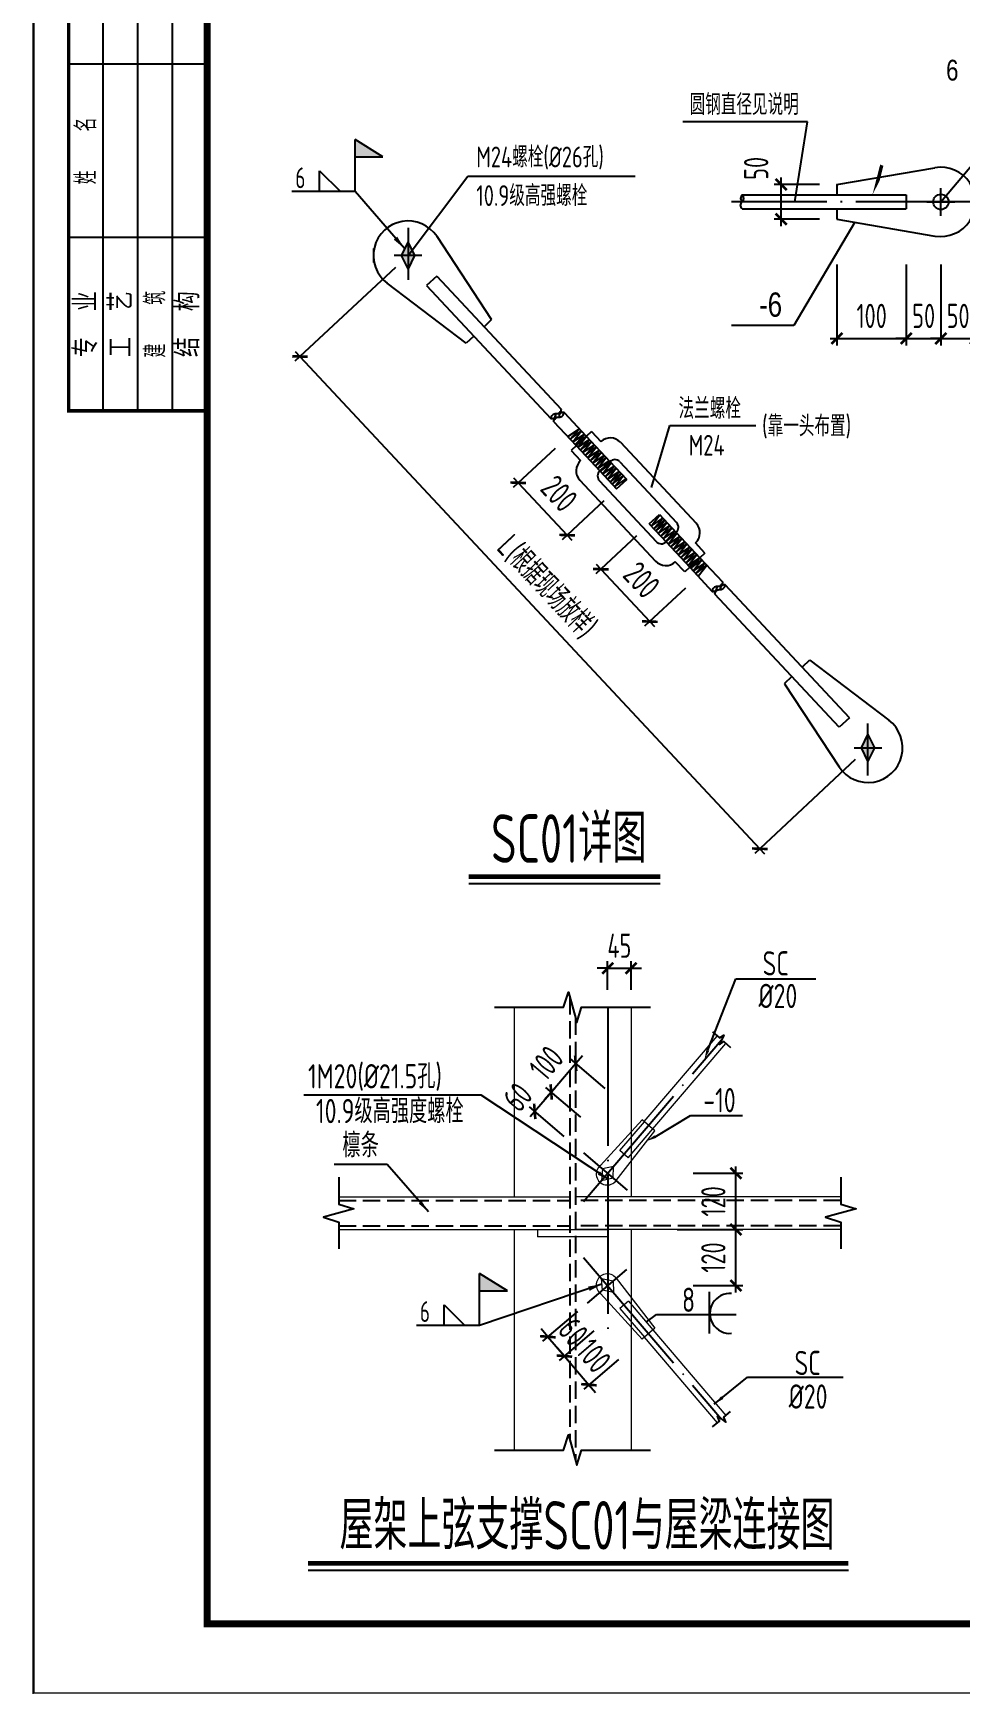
# Model space of a CAD drawing. Extents: x 287065 to 1473467, y 284802 to 344222.
# Drawn here: x 1414047 to 1427409, y 284812 to 308770 of the extents above; entities that cross this region are included whole.
import ezdxf
from ezdxf.enums import TextEntityAlignment as Align

# ---------------------------------------------------------------- set-up
doc = ezdxf.new("R2010")
doc.units = 0
doc.header["$LTSCALE"] = 1000
for name, pattern in [('CENTER2', [1.125, 0.75, -0.125, 0.125, -0.125]), ('CENTERX2', [4, 2.5, -0.5, 0.5, -0.5]), ('DASH', [0.35, 0.25, -0.1]), ('DOTE', [2.42, 2, -0.2, 0.02, -0.2])]:
    doc.linetypes.add(name, pattern=pattern)
doc.layers.get('0').update_dxf_attribs({"linetype": 'CONTINUOUS'})
doc.layers.get('DEFPOINTS').update_dxf_attribs({"linetype": 'CONTINUOUS'})
for name, color, linetype in [('1', 3, 'CONTINUOUS'), ('100', 3, 'CONTINUOUS'), ('CENTRE', 1, 'CENTER2'), ('CONT3', 3, 'CONTINUOUS'), ('DIM', 3, 'CONTINUOUS'), ('DOTE', 8, 'DOTE'), ('FRAME', 3, 'CONTINUOUS'), ('LABEL$', 3, 'CONTINUOUS'), ('NUM', 3, 'CONTINUOUS'), ('STEEL', 7, 'CONTINUOUS'), ('TEXT', 7, 'CONTINUOUS'), ('THIN', 7, 'CONTINUOUS'), ('WELD', 7, 'CONTINUOUS'), ('填充', 8, 'CONTINUOUS')]:
    doc.layers.add(name, color=color, linetype=linetype)
doc.layers.add('2', color=70, linetype='CONTINUOUS', lineweight=15)
doc.styles.add('_HZTXT', font='tq__rshz.shx', dxfattribs={"width": 0.8, "bigfont": 'tq__hzdc.shx'})
doc.styles.add('DXFS', font='txt.shx', dxfattribs={"width": 0.7, "bigfont": 'dxfs.shx'})
doc.styles.get("Standard").update_dxf_attribs({"font": 'tssdeng.shx', "width": 0.7, "bigfont": 'hztxt.shx'})
doc.styles.add('TSSD_Dimension', font='tssdeng.shx', dxfattribs={"width": 0.7, "bigfont": 'hztxt.shx'})
doc.styles.add('TSSD_Label', font='tssdeng.shx', dxfattribs={"width": 0.7, "bigfont": 'aHzTXT.shx'})
doc.styles.add('TSSD_Rein', font='tssdeng.shx', dxfattribs={"width": 0.7, "bigfont": 'hztxt.shx'})
doc.dimstyles.new('TSSD_100_100', dxfattribs={"dimtxt": 350, "dimasz": 150, "dimexe": 100, "dimexo": 250, "dimgap": 150, "dimtad": 1, "dimdec": 0, "dimzin": 0, "dimdsep": 46, "dimtxsty": 'TSSD_Dimension', "dimblk": 'ARCHTICK', "dimcen": 0, "dimdle": 100, "dimclrd": 3, "dimclre": 3, "dimclrt": 7, "dimadec": 0, "dimazin": 0, "dimtfac": 1, "dimtdec": 0, "dimtix": 1, "dimtmove": 2, "dimatfit": 3, "dimfxl": 100, "dimtolj": 1, "dimtzin": 0, "dimarcsym": 0})
doc.dimstyles.new('TSSD_LEADER_STYLE_200.0', dxfattribs={"dimtxt": 0.18, "dimasz": 200, "dimexe": 0.18, "dimexo": 0.0625, "dimgap": 0.09, "dimtad": 0, "dimtih": 1, "dimtoh": 1, "dimdec": 4, "dimzin": 0, "dimdsep": 46, "dimtxsty": 'Standard', "dimcen": 0.09, "dimadec": 0, "dimazin": 0, "dimtfac": 1, "dimtdec": 4, "dimtofl": 0, "dimtmove": 0, "dimatfit": 3, "dimfxl": 1, "dimtolj": 1, "dimtzin": 0, "dimarcsym": 0})

# ---------------------------------------------------------------- blocks, each defined once
blk = doc.blocks.new('A$C2F0C53E4')
at = {"layer": 'FRAME', "lineweight": 18}
blk.add_line((0, 0), (0, 42000), dxfattribs=at)
at = {"layer": 'FRAME'}
for points in [[(10, 42010, 20, 20, 0), (10, 10, 20, 20, 0), (59410, 10, 20, 20, 0), (59410, 42010, 20, 20, 0)], [(2510, 41010, 100, 100, 0), (2510, 1010, 100, 100, 0), (58410, 1010, 100, 100, 0), (58410, 41010, 100, 100, 0)]]:
    blk.add_lwpolyline(points, format="xyseb", close=True, dxfattribs=at)
blk.add_lwpolyline([(2510, 41010, 50, 50, 0), (510, 41010, 50, 50, 0), (510, 18510, 50, 50, 0), (2510, 18510, 50, 50, 0)], format="xyseb", dxfattribs=at)
for points in [[(1010, 18510), (1010, 41010)], [(1510, 18510), (1510, 41010)], [(2010, 18510), (2010, 41010)], [(2510, 23510), (510, 23510)], [(2510, 21010), (510, 21010)]]:
    blk.add_lwpolyline(points, dxfattribs=at)
at = {"layer": 'FRAME', "char_height": 300, "attachment_point": 5, "rotation": 90, "style": 'DXFS'}
for s, insert, width in [('姓   名', (760, 22260), 1185), ('{\\f宋体|b0|i0|c134|p2;专\\Ftxt.shx,dxfs.shx|c134;  \\f宋体|b0|i0|c134|p2;业\\P}', (760, 19760), 1203.38), ('{\\f宋体|b0|i0|c134|p2;工\\Ftxt.shx,dxfs.shx|c134;  \\f宋体|b0|i0|c134|p2;艺\\P}', (1260, 19760), 1177.12), ('建   筑', (1760, 19760), 1206), ('{\\f宋体|b0|i0|c134|p2;结\\Ftxt.shx,dxfs.shx|c134;  \\f宋体|b0|i0|c134|p2;构\\P}', (2230, 19760), 1192.88)]:
    blk.add_mtext(s, dxfattribs=dict(at, insert=insert, width=width))
blk = doc.blocks.new('_ARCHTICK')
at = {"color": 0}
blk.add_lwpolyline([(-0.53, -0.53, 0.25, 0.25, 0), (0.53, 0.53, 0.5, 0.5, 0)], format="xyseb", dxfattribs=at)
blk = doc.blocks.new('*D944')
at = {"layer": 'DEFPOINTS', "color": 0}
for p in [(1422084, 290489), (1422322, 290211), (1421707, 289684)]:
    blk.add_point(p, dxfattribs=at)
at = {"layer": 'DIM', "color": 3, "lineweight": -2}
for p, q in [((1421894, 290327), (1421393, 289897)), ((1421469, 289963), (1421371, 290076)), ((1421469, 289963), (1421707, 289684)), ((1422132, 290048), (1421631, 289619)), ((1421707, 289684), (1421805, 289570))]:
    blk.add_line(p, q, dxfattribs=at)
at = {"layer": 'DIM', "color": 3, "lineweight": -2, "xscale": 150, "yscale": 150, "zscale": 150}
for p, rotation in [((1421469, 289963), 310.5742557329241), ((1421707, 289684), 130.5742557329241)]:
    blk.add_blockref('_ARCHTICK', p, dxfattribs=dict(at, rotation=rotation))
at = {"layer": 'DIM', "color": 7, "insert": (1421835, 290035), "char_height": 350, "attachment_point": 5, "rotation": 310.5743, "style": 'TSSD_Dimension'}
blk.add_mtext('\\A1;60', dxfattribs=at)
blk = doc.blocks.new('*D945')
at = {"layer": 'DEFPOINTS', "color": 0}
for p in [(1422322, 290211), (1422676, 289798), (1422061, 289271)]:
    blk.add_point(p, dxfattribs=at)
at = {"layer": 'DIM', "color": 3, "lineweight": -2}
for p, q in [((1422132, 290048), (1421631, 289619)), ((1421707, 289684), (1421610, 289798)), ((1421707, 289684), (1422061, 289271)), ((1422486, 289635), (1421985, 289206)), ((1422061, 289271), (1422158, 289157))]:
    blk.add_line(p, q, dxfattribs=at)
at = {"layer": 'DIM', "color": 3, "lineweight": -2, "xscale": 150, "yscale": 150, "zscale": 150}
for p, rotation in [((1421707, 289684), 310.5742557329241), ((1422061, 289271), 130.5742557329241)]:
    blk.add_blockref('_ARCHTICK', p, dxfattribs=dict(at, rotation=rotation))
at = {"layer": 'DIM', "color": 7, "insert": (1422131, 289689), "char_height": 350, "attachment_point": 5, "rotation": 310.5743, "style": 'TSSD_Dimension'}
blk.add_mtext('\\A1;100', dxfattribs=at)
blk = doc.blocks.new('*D946')
at = {"layer": 'DEFPOINTS', "color": 0}
for p in [(1423082, 291511), (1424180, 291511), (1423316, 290701)]:
    blk.add_point(p, dxfattribs=at)
at = {"layer": 'DIM', "color": 3, "lineweight": -2}
for p, q in [((1424180, 290601), (1424180, 291611)), ((1423332, 291511), (1424280, 291511)), ((1423566, 290701), (1424280, 290701))]:
    blk.add_line(p, q, dxfattribs=at)
at = {"layer": 'DIM', "color": 3, "lineweight": -2, "xscale": 150, "yscale": 150, "zscale": 150}
for p, rotation in [((1424180, 291511), 90), ((1424180, 290701), 270)]:
    blk.add_blockref('_ARCHTICK', p, dxfattribs=dict(at, rotation=rotation))
at = {"layer": 'DIM', "color": 7, "insert": (1423855, 291106), "char_height": 350, "attachment_point": 5, "rotation": 90, "style": 'TSSD_Dimension'}
blk.add_mtext('\\A1;120', dxfattribs=at)
blk = doc.blocks.new('*D947')
at = {"layer": 'DEFPOINTS', "color": 0}
for p in [(1423316, 292321), (1424180, 292321), (1423082, 291511)]:
    blk.add_point(p, dxfattribs=at)
at = {"layer": 'DIM', "color": 3, "lineweight": -2}
for p, q in [((1423566, 292321), (1424280, 292321)), ((1424180, 291411), (1424180, 292421)), ((1423332, 291511), (1424280, 291511))]:
    blk.add_line(p, q, dxfattribs=at)
at = {"layer": 'DIM', "color": 3, "lineweight": -2, "xscale": 150, "yscale": 150, "zscale": 150}
for p, rotation in [((1424180, 292321), 90), ((1424180, 291511), 270)]:
    blk.add_blockref('_ARCHTICK', p, dxfattribs=dict(at, rotation=rotation))
at = {"layer": 'DIM', "color": 7, "insert": (1423855, 291916), "char_height": 350, "attachment_point": 5, "rotation": 90, "style": 'TSSD_Dimension'}
blk.add_mtext('\\A1;120', dxfattribs=at)
blk = doc.blocks.new('*D791')
at = {"layer": 'DEFPOINTS', "color": 0}
for p in [(1421517, 293494), (1422133, 292969), (1421896, 292690)]:
    blk.add_point(p, dxfattribs=at)
at = {"layer": 'DIM', "color": 3, "lineweight": -2}
for p, q in [((1421215, 293139), (1421582, 293570)), ((1421943, 293131), (1421441, 293559)), ((1421705, 292852), (1421203, 293280))]:
    blk.add_line(p, q, dxfattribs=at)
at = {"layer": 'DIM', "color": 3, "lineweight": -2, "xscale": 150, "yscale": 150, "zscale": 150}
for p, rotation in [((1421517, 293494), 49.56096681594828), ((1421279, 293215), 229.5609668159483)]:
    blk.add_blockref('_ARCHTICK', p, dxfattribs=dict(at, rotation=rotation))
at = {"layer": 'DIM', "color": 7, "insert": (1421032, 293420), "char_height": 350, "attachment_point": 5, "rotation": 49.561, "style": 'TSSD_Dimension'}
blk.add_mtext('\\A1;60', dxfattribs=at)
blk = doc.blocks.new('BLT')
at = {"layer": '2'}
for p, q in [((-2.01, 0), (0, 1.53)), ((0, -1.47), (-2.01, 0)), ((0, 1.53), (1.93, 0)), ((1.93, 0), (0, -1.47))]:
    blk.add_line(p, q, dxfattribs=at)
blk = doc.blocks.new('*D792')
at = {"layer": 'DEFPOINTS', "color": 0}
for p in [(1421870, 293908), (1422486, 293382), (1422133, 292969)]:
    blk.add_point(p, dxfattribs=at)
at = {"layer": 'DIM', "color": 3, "lineweight": -2}
for p, q in [((1422296, 293545), (1421794, 293972)), ((1421870, 293908), (1421967, 294022)), ((1421517, 293494), (1421870, 293908)), ((1421517, 293494), (1421420, 293380)), ((1421943, 293131), (1421441, 293559))]:
    blk.add_line(p, q, dxfattribs=at)
at = {"layer": 'DIM', "color": 3, "lineweight": -2, "xscale": 150, "yscale": 150, "zscale": 150}
for p, rotation in [((1421870, 293908), 229.5609668159483), ((1421517, 293494), 49.56096681594824)]:
    blk.add_blockref('_ARCHTICK', p, dxfattribs=dict(at, rotation=rotation))
at = {"layer": 'DIM', "color": 7, "insert": (1421446, 293912), "char_height": 350, "attachment_point": 5, "rotation": 49.561, "style": 'TSSD_Dimension'}
blk.add_mtext('\\A1;100', dxfattribs=at)
blk = doc.blocks.new('*D793')
at = {"layer": 'DEFPOINTS', "color": 0}
for p in [(1422669, 295280), (1422331, 294716), (1422669, 294716)]:
    blk.add_point(p, dxfattribs=at)
at = {"layer": 'DIM', "color": 3, "lineweight": -2}
for p, q in [((1422331, 295280), (1422181, 295280)), ((1422331, 294966), (1422331, 295380)), ((1422331, 295280), (1422669, 295280)), ((1422669, 294966), (1422669, 295380)), ((1422669, 295280), (1422819, 295280))]:
    blk.add_line(p, q, dxfattribs=at)
at = {"layer": 'DIM', "color": 3, "lineweight": -2, "xscale": 150, "yscale": 150, "zscale": 150}
blk.add_blockref('_ARCHTICK', (1422331, 295280), dxfattribs=at)
at = {"layer": 'DIM', "color": 3, "lineweight": -2, "xscale": 150, "yscale": 150, "zscale": 150, "rotation": 180}
blk.add_blockref('_ARCHTICK', (1422669, 295280), dxfattribs=at)
at = {"layer": 'DIM', "color": 7, "insert": (1422500, 295605), "char_height": 350, "attachment_point": 5, "style": 'TSSD_Dimension'}
blk.add_mtext('\\A1;45', dxfattribs=at)
blk = doc.blocks.new('*D794')
at = {"layer": 'DEFPOINTS', "color": 0}
for p in [(1419453, 305562), (1426085, 298459), (1424526, 297004)]:
    blk.add_point(p, dxfattribs=at)
at = {"layer": 'DIM', "color": 3, "lineweight": -2}
for p, q in [((1419270, 305391), (1417821, 304038)), ((1417825, 304179), (1424595, 296930)), ((1425902, 298289), (1424453, 296935))]:
    blk.add_line(p, q, dxfattribs=at)
at = {"layer": 'DIM', "color": 3, "lineweight": -2, "xscale": 150, "yscale": 150, "zscale": 150}
for p, rotation in [((1417894, 304106), 133.0417359312604), ((1424526, 297004), 313.0417359312605)]:
    blk.add_blockref('_ARCHTICK', p, dxfattribs=dict(at, rotation=rotation))
at = {"layer": 'DIM', "color": 7, "insert": (1421448, 300776), "char_height": 350, "attachment_point": 5, "rotation": 313.0417, "style": 'TSSD_Dimension'}
blk.add_mtext('\\A1;L(根据现场放样)', dxfattribs=at)
blk = doc.blocks.new('*D795')
at = {"layer": 'DEFPOINTS', "color": 0}
for p in [(1422931, 301690), (1423637, 300934), (1422938, 300281)]:
    blk.add_point(p, dxfattribs=at)
at = {"layer": 'DIM', "color": 3, "lineweight": -2}
for p, q in [((1422749, 301519), (1422159, 300968)), ((1422164, 301110), (1423006, 300208)), ((1423454, 300764), (1422864, 300213))]:
    blk.add_line(p, q, dxfattribs=at)
at = {"layer": 'DIM', "color": 3, "lineweight": -2, "xscale": 150, "yscale": 150, "zscale": 150}
for p, rotation in [((1422232, 301037), 133.0417359312567), ((1422938, 300281), 313.0417359312567)]:
    blk.add_blockref('_ARCHTICK', p, dxfattribs=dict(at, rotation=rotation))
at = {"layer": 'DIM', "color": 7, "insert": (1422822, 300881), "char_height": 350, "attachment_point": 5, "rotation": 313.0417, "style": 'TSSD_Dimension'}
blk.add_mtext('\\A1;200', dxfattribs=at)
blk = doc.blocks.new('*D796')
at = {"layer": 'DEFPOINTS', "color": 0}
for p in [(1421754, 302950), (1422460, 302195), (1421747, 301529)]:
    blk.add_point(p, dxfattribs=at)
at = {"layer": 'DIM', "color": 3, "lineweight": -2}
for p, q in [((1421572, 302779), (1420968, 302216)), ((1420973, 302357), (1421815, 301456)), ((1422277, 302024), (1421674, 301460))]:
    blk.add_line(p, q, dxfattribs=at)
at = {"layer": 'DIM', "color": 3, "lineweight": -2, "xscale": 150, "yscale": 150, "zscale": 150}
for p, rotation in [((1421041, 302284), 133.0417359312522), ((1421747, 301529), 313.0417359312522)]:
    blk.add_blockref('_ARCHTICK', p, dxfattribs=dict(at, rotation=rotation))
at = {"layer": 'DIM', "color": 7, "insert": (1421632, 302128), "char_height": 350, "attachment_point": 5, "rotation": 313.0417, "style": 'TSSD_Dimension'}
blk.add_mtext('\\A1;200', dxfattribs=at)
blk = doc.blocks.new('*D798')
at = {"layer": 'DEFPOINTS', "color": 0}
for p in [(1424832, 306586), (1425638, 306586), (1425638, 306086)]:
    blk.add_point(p, dxfattribs=at)
at = {"layer": 'DIM', "color": 3, "lineweight": -2}
for p, q in [((1424832, 305986), (1424832, 306686)), ((1425388, 306586), (1424732, 306586)), ((1425388, 306086), (1424732, 306086))]:
    blk.add_line(p, q, dxfattribs=at)
at = {"layer": 'DIM', "color": 3, "lineweight": -2, "xscale": 150, "yscale": 150, "zscale": 150}
for p, rotation in [((1424832, 306586), 90), ((1424832, 306086), 270)]:
    blk.add_blockref('_ARCHTICK', p, dxfattribs=dict(at, rotation=rotation))
at = {"layer": 'DIM', "color": 7, "insert": (1424473, 306820), "char_height": 350, "attachment_point": 5, "rotation": 90, "style": 'TSSD_Dimension'}
blk.add_mtext('\\A1;50', dxfattribs=at)
blk = doc.blocks.new('*D799')
at = {"layer": 'DEFPOINTS', "color": 0}
for p in [(1425638, 305685), (1426638, 305685), (1426638, 304366)]:
    blk.add_point(p, dxfattribs=at)
at = {"layer": 'DIM', "color": 3, "lineweight": -2}
for p, q in [((1425638, 305435), (1425638, 304266)), ((1426638, 305435), (1426638, 304266)), ((1425538, 304366), (1426738, 304366))]:
    blk.add_line(p, q, dxfattribs=at)
at = {"layer": 'DIM', "color": 3, "lineweight": -2, "xscale": 150, "yscale": 150, "zscale": 150, "rotation": 180}
blk.add_blockref('_ARCHTICK', (1425638, 304366), dxfattribs=at)
at = {"layer": 'DIM', "color": 3, "lineweight": -2, "xscale": 150, "yscale": 150, "zscale": 150}
blk.add_blockref('_ARCHTICK', (1426638, 304366), dxfattribs=at)
at = {"layer": 'DIM', "color": 7, "insert": (1426138, 304691), "char_height": 350, "attachment_point": 5, "style": 'TSSD_Dimension'}
blk.add_mtext('\\A1;100', dxfattribs=at)
blk = doc.blocks.new('*D800')
at = {"layer": 'DEFPOINTS', "color": 0}
for p in [(1427135, 305685), (1427635, 305685), (1427635, 304366)]:
    blk.add_point(p, dxfattribs=at)
at = {"layer": 'DIM', "color": 3, "lineweight": -2}
for p, q in [((1427135, 305435), (1427135, 304266)), ((1427635, 305435), (1427635, 304266)), ((1427135, 304366), (1426985, 304366)), ((1427135, 304366), (1427635, 304366)), ((1427635, 304366), (1427785, 304366))]:
    blk.add_line(p, q, dxfattribs=at)
at = {"layer": 'DIM', "color": 3, "lineweight": -2, "xscale": 150, "yscale": 150, "zscale": 150}
blk.add_blockref('_ARCHTICK', (1427135, 304366), dxfattribs=at)
at = {"layer": 'DIM', "color": 3, "lineweight": -2, "xscale": 150, "yscale": 150, "zscale": 150, "rotation": 180}
blk.add_blockref('_ARCHTICK', (1427635, 304366), dxfattribs=at)
at = {"layer": 'DIM', "color": 7, "insert": (1427385, 304691), "char_height": 350, "attachment_point": 5, "style": 'TSSD_Dimension'}
blk.add_mtext('\\A1;50', dxfattribs=at)
blk = doc.blocks.new('_WELD001')
at = {"linetype": 'ByBlock'}
h = blk.add_hatch(color=0, dxfattribs=at)
h.paths.add_polyline_path([(0.8, 1), (0, 1.5), (0, 1)])
edge = h.paths.add_edge_path()
edge.add_line((0, 0), (0, 1.5))
at = {"color": 0, "linetype": 'ByBlock'}
for p, q in [((0, 0), (0, 1.5)), ((0.8, 1), (0, 1.5)), ((0, 1), (0.8, 1))]:
    blk.add_line(p, q, dxfattribs=at)
blk = doc.blocks.new('_WELD004')
at = {"color": 0, "linetype": 'ByBlock'}
for p, q in [((0, 1), (1, 0)), ((0, 0), (0, 1))]:
    blk.add_line(p, q, dxfattribs=at)
blk = doc.blocks.new('*D856')
at = {"layer": 'DEFPOINTS', "color": 0}
for p in [(1426638, 305685), (1427138, 305685), (1427138, 304366)]:
    blk.add_point(p, dxfattribs=at)
at = {"layer": 'DIM', "color": 3, "lineweight": -2}
for p, q in [((1426638, 305435), (1426638, 304266)), ((1427138, 305435), (1427138, 304266)), ((1426638, 304366), (1426488, 304366)), ((1426638, 304366), (1427138, 304366)), ((1427138, 304366), (1427288, 304366))]:
    blk.add_line(p, q, dxfattribs=at)
at = {"layer": 'DIM', "color": 3, "lineweight": -2, "xscale": 150, "yscale": 150, "zscale": 150}
blk.add_blockref('_ARCHTICK', (1426638, 304366), dxfattribs=at)
at = {"layer": 'DIM', "color": 3, "lineweight": -2, "xscale": 150, "yscale": 150, "zscale": 150, "rotation": 180}
blk.add_blockref('_ARCHTICK', (1427138, 304366), dxfattribs=at)
at = {"layer": 'DIM', "color": 7, "insert": (1426888, 304691), "char_height": 350, "attachment_point": 5, "style": 'TSSD_Dimension'}
blk.add_mtext('\\A1;50', dxfattribs=at)

msp = doc.modelspace()

# ---------------------------------------------------------------- hatches: boundary and pattern name
at = {"layer": 'STEEL'}
for points in [[(1419452.541, 305761.519), (1419352.541, 305561.519), (1419452.541, 305361.519), (1419552.541, 305561.519)], [(1426085.154, 298659.292), (1425985.154, 298459.292), (1426085.154, 298259.292), (1426185.154, 298459.292)]]:
    msp.add_hatch(color=256, dxfattribs=at).paths.add_polyline_path(points)

# ---------------------------------------------------------------- linework, layer by layer
at = {"layer": '1'}
for p, q in [((1425637.597, 306586.443), (1427050.692, 306829.223)), ((1424271.284, 306436.443), (1426637.597, 306436.443)), ((1425637.597, 306586.443), (1425637.597, 306436.443)), ((1426637.597, 306436.443), (1426637.597, 306236.443)), ((1424271.284, 306236.443), (1426637.597, 306236.443)), ((1425637.597, 306236.443), (1425637.597, 306086.443)), ((1425637.597, 306086.443), (1427050.692, 305843.663)), ((1420657.521, 304637.505), (1419870.478, 305835.98)), ((1418954.782, 305661.519), (1418954.782, 305461.519)), ((1419866.892, 305264.344), (1419720.721, 305127.837)), ((1419866.892, 305264.344), (1421659.04, 303345.305)), ((1420292.093, 304296.239), (1419150.174, 305163.305)), ((1419720.721, 305127.837), (1421512.868, 303208.799)), ((1420657.521, 304637.505), (1420547.893, 304535.125)), ((1420401.721, 304398.619), (1420292.093, 304296.239)), ((1421555.244, 303163.423), (1421876.724, 302819.18)), ((1421701.415, 303299.929), (1422022.896, 302955.686)), ((1421754.487, 302950.073), (1421922.987, 303064.261)), ((1421789.406, 302910.718), (1421951.908, 303033.292)), ((1421789.599, 302910.512), (1421922.987, 303064.261)), ((1422095.981, 303023.939), (1421803.639, 302750.927)), ((1421826.477, 302872.986), (1421951.908, 303033.292)), ((1421826.477, 302872.986), (1421994.976, 302987.174)), ((1421861.396, 302833.631), (1422023.898, 302956.205)), ((1421861.589, 302833.425), (1421994.976, 302987.174)), ((1421898.467, 302795.899), (1422023.898, 302956.205)), ((1421898.467, 302795.899), (1422066.966, 302910.087)), ((1421933.386, 302756.544), (1422095.888, 302879.118)), ((1421933.579, 302756.338), (1422066.966, 302910.087)), ((1421970.456, 302718.812), (1422095.888, 302879.118)), ((1421970.456, 302718.812), (1422138.956, 302833)), ((1422005.569, 302679.251), (1422138.956, 302833)), ((1422022.896, 302955.686), (1422364.161, 302590.258)), ((1422095.981, 303023.939), (1422232.488, 302877.768)), ((1422515.165, 302868.103), (1423607.215, 301698.732)), ((1421803.639, 302750.927), (1421940.145, 302604.756)), ((1421876.724, 302819.18), (1422217.99, 302453.752)), ((1422005.376, 302679.457), (1422167.877, 302802.031)), ((1422042.446, 302641.725), (1422167.877, 302802.031)), ((1422042.446, 302641.725), (1422210.946, 302755.913)), ((1422077.366, 302602.37), (1422239.867, 302724.944)), ((1422077.558, 302602.164), (1422210.946, 302755.913)), ((1422114.436, 302564.638), (1422239.867, 302724.944)), ((1422114.436, 302564.638), (1422282.936, 302678.826)), ((1422149.356, 302525.283), (1422311.857, 302647.857)), ((1422149.548, 302525.077), (1422282.936, 302678.826)), ((1422186.426, 302487.551), (1422311.857, 302647.857)), ((1422186.426, 302487.551), (1422354.926, 302601.739)), ((1422221.538, 302447.99), (1422354.926, 302601.739)), ((1422364.161, 302590.258), (1422217.99, 302453.752)), ((1422217.99, 302453.752), (1422460.095, 302194.504)), ((1422221.346, 302448.196), (1422383.847, 302570.77)), ((1422258.416, 302410.464), (1422383.847, 302570.77)), ((1422258.416, 302410.464), (1422426.915, 302524.652)), ((1422293.335, 302371.109), (1422455.837, 302493.683)), ((1422293.528, 302370.903), (1422426.915, 302524.652)), ((1422330.406, 302333.377), (1422455.837, 302493.683)), ((1422330.406, 302333.377), (1422498.905, 302447.565)), ((1422364.161, 302590.258), (1422606.267, 302331.011)), ((1422365.325, 302294.022), (1422527.827, 302416.596)), ((1422365.518, 302293.816), (1422498.905, 302447.565)), ((1422394.09, 302263.22), (1422556.592, 302385.794)), ((1422394.283, 302263.014), (1422527.67, 302416.764)), ((1422431.161, 302225.488), (1422556.592, 302385.794)), ((1422505.5, 302585.425), (1423324.537, 301708.397)), ((1421930.48, 302322.078), (1423022.529, 301152.707)), ((1422213.157, 302312.413), (1423032.194, 301435.385)), ((1422431.161, 302225.488), (1422599.66, 302339.677)), ((1422460.095, 302194.504), (1422606.267, 302331.011)), ((1422931.428, 301689.8), (1423077.599, 301826.306)), ((1422931.428, 301689.8), (1423173.533, 301430.552)), ((1422960.362, 301658.817), (1423085.794, 301819.123)), ((1422960.362, 301658.817), (1423128.862, 301773.005)), ((1422995.282, 301619.462), (1423157.783, 301742.036)), ((1422995.475, 301619.256), (1423128.862, 301773.005)), ((1423024.047, 301588.66), (1423186.549, 301711.234)), ((1423024.24, 301588.454), (1423157.627, 301742.203)), ((1423061.117, 301550.928), (1423186.549, 301711.234)), ((1423061.117, 301550.928), (1423229.617, 301665.116)), ((1423077.599, 301826.306), (1423319.705, 301567.059)), ((1423096.037, 301511.573), (1423258.538, 301634.147)), ((1423096.23, 301511.367), (1423229.617, 301665.116)), ((1423133.107, 301473.841), (1423258.538, 301634.147)), ((1423133.107, 301473.841), (1423301.607, 301588.029)), ((1423168.027, 301434.486), (1423330.528, 301557.06)), ((1423168.219, 301434.28), (1423301.607, 301588.029)), ((1423319.705, 301567.059), (1423173.533, 301430.552)), ((1423173.533, 301430.552), (1423514.799, 301065.124)), ((1423205.097, 301396.754), (1423330.528, 301557.06)), ((1423205.097, 301396.754), (1423373.597, 301510.942)), ((1423240.017, 301357.399), (1423402.518, 301479.973)), ((1423240.209, 301357.193), (1423373.597, 301510.942)), ((1423277.087, 301319.667), (1423402.518, 301479.973)), ((1423277.087, 301319.667), (1423445.587, 301433.855)), ((1423312.006, 301280.312), (1423474.508, 301402.886)), ((1423312.199, 301280.106), (1423445.587, 301433.855)), ((1423319.705, 301567.059), (1423660.97, 301201.63)), ((1423349.077, 301242.58), (1423474.508, 301402.886)), ((1423734.056, 301269.883), (1423597.549, 301416.055)), ((1423349.077, 301242.58), (1423517.576, 301356.768)), ((1423383.996, 301203.225), (1423546.498, 301325.799)), ((1423384.189, 301203.019), (1423517.576, 301356.768)), ((1423421.067, 301165.493), (1423546.498, 301325.799)), ((1423421.067, 301165.493), (1423589.566, 301279.681)), ((1423734.056, 301269.883), (1423441.713, 300996.871)), ((1423455.986, 301126.138), (1423618.488, 301248.712)), ((1423456.179, 301125.932), (1423589.566, 301279.681)), ((1423493.056, 301088.406), (1423618.488, 301248.712)), ((1423493.056, 301088.406), (1423661.556, 301202.594)), ((1423527.976, 301049.051), (1423690.477, 301171.625)), ((1423528.169, 301048.845), (1423661.556, 301202.594)), ((1423565.046, 301011.319), (1423690.477, 301171.625)), ((1423660.97, 301201.63), (1423985.922, 300853.671)), ((1423441.713, 300996.871), (1423305.207, 301143.042)), ((1423514.799, 301065.124), (1423839.75, 300717.164)), ((1423565.046, 301011.319), (1423733.546, 301125.507)), ((1423599.966, 300971.964), (1423762.467, 301094.538)), ((1423600.158, 300971.758), (1423733.546, 301125.507)), ((1423637.036, 300934.232), (1423762.467, 301094.538)), ((1425670.803, 298756.467), (1423878.655, 300675.506)), ((1425670.803, 298756.467), (1423878.655, 300675.506)), ((1425816.974, 298892.973), (1424024.826, 300812.012)), ((1425816.974, 298892.973), (1424024.826, 300812.012)), ((1425244.071, 299726.209), (1425134.443, 299623.83)), ((1425245.601, 299724.571), (1426387.52, 298857.506)), ((1424988.272, 299487.324), (1424878.643, 299384.944)), ((1424880.173, 299383.306), (1425667.217, 298184.831)), ((1425816.974, 298892.973), (1425670.803, 298756.467)), ((1425816.974, 298892.973), (1425670.803, 298756.467))]:
    msp.add_line(p, q, dxfattribs=at)
at = {"layer": '1', "linetype": 'DASH'}
for p, q in [((1421784.352, 294864.175), (1421784.352, 288476.744)), ((1421865.352, 294567.175), (1421865.352, 288179.744)), ((1418452.592, 291929.402), (1421784.352, 291929.402)), ((1425693.498, 291929.402), (1421865.352, 291929.402)), ((1418452.592, 291564.902), (1421784.352, 291564.902)), ((1425693.498, 291564.902), (1421865.352, 291564.902))]:
    msp.add_line(p, q, dxfattribs=at)
at = {"layer": '1'}
for points in [[(1424271.284, 306236.443, -0.45), (1424271.284, 306336.443, 0.45), (1424271.284, 306436.443, 0.45), (1424271.284, 306336.443)], [(1421659.04, 303345.305, -0.45), (1421585.954, 303277.052, 0.45), (1421512.868, 303208.799, 0.45), (1421585.954, 303277.052)], [(1421555.244, 303163.423, -0.45), (1421628.329, 303231.676, 0.45), (1421701.415, 303299.929, 0.45), (1421628.329, 303231.676)], [(1423985.922, 300853.671, -0.45), (1423912.836, 300785.417, 0.45), (1423839.75, 300717.164, 0.45), (1423912.836, 300785.417)], [(1423878.655, 300675.506, -0.45), (1423951.74, 300743.759, 0.45), (1424024.826, 300812.012, 0.45), (1423951.74, 300743.759)]]:
    msp.add_lwpolyline(points, format="xyb", dxfattribs=at)
for centre, radius, start, end in [((1427135.355, 306336.443), 500, 260.2513443, 99.7486557), ((1419452.541, 305561.519), 500, 33.2930803, 232.7903916), ((1422368.994, 302731.597), 200, 43.0417359, 133.0417359), ((1422076.651, 302458.584), 200, 133.0417359, 223.0417359), ((1422432.414, 302517.172), 100, 43.0417359, 133.0417359), ((1422286.243, 302380.666), 100, 133.0417359, 223.0417359), ((1423251.451, 301640.144), 100, 313.0417359, 43.0417359), ((1423461.043, 301562.226), 200, 313.0417359, 43.0417359), ((1423105.28, 301503.638), 100, 223.0417359, 313.0417359), ((1423168.701, 301289.214), 200, 223.0417359, 313.0417359), ((1426085.154, 298459.292), 500, 213.2930803, 52.7903916)]:
    msp.add_arc(centre, radius, start, end, dxfattribs=at)
at = {"layer": '100'}
for p, q in [((1425028.204, 306339.367), (1425210.58, 307489.04)), ((1425210.58, 307489.04), (1425210.58, 307489.04)), ((1425894.412, 306042.32), (1425015.919, 304554.386)), ((1425015.919, 304554.386), (1424115.862, 304554.386))]:
    msp.add_line(p, q, dxfattribs=at)
at = {"layer": '100', "linetype": 'Continuous'}
for p, q in [((1427135.355, 306336.443), (1428098.629, 307481.034)), ((1419452.541, 305561.519), (1420315.815, 306706.11)), ((1420315.815, 306706.11), (1420315.815, 306706.11)), ((1420315.815, 306706.11), (1422727.034, 306706.11)), ((1422964.805, 302215.271), (1423229.606, 303108.975)), ((1423229.606, 303108.975), (1424468.765, 303108.975))]:
    msp.add_line(p, q, dxfattribs=at)
at = {"layer": '100'}
msp.add_lwpolyline([(1426148.455, 306436.443, 0, 100, 0), (1426307.642, 306857.346, 0, 0, 0), (1426591.668, 307986.653, 0, 0, 0), (1426591.668, 307986.653, 0, 0, 0), (1428140.239, 307986.653, 0, 0, 0)], format="xyseb", dxfattribs=at)
at = {"layer": '2'}
for p, q in [((1420981.102, 294715.675), (1420981.102, 291983.402)), ((1422668.602, 294715.675), (1422668.602, 291983.402)), ((1422859.818, 293066.162), (1423912.257, 294301.067)), ((1422982.868, 292960.791), (1424035.554, 294195.988)), ((1422225.646, 292435.604), (1422829.056, 293092.505)), ((1423013.63, 292934.449), (1422829.056, 293092.505)), ((1422454.317, 292215.893), (1423013.63, 292934.449)), ((1422628.026, 292545.059), (1422504.976, 292650.429)), ((1418452.592, 291983.402), (1421784.352, 291983.402)), ((1425693.498, 291983.402), (1421865.352, 291983.402)), ((1418452.592, 291510.902), (1422331.102, 291510.902)), ((1420981.102, 291509.93), (1420981.102, 290396.794)), ((1420981.102, 291509.93), (1420981.102, 290396.794)), ((1420981.102, 291509.93), (1420981.102, 288328.244)), ((1421318.602, 291510.902), (1421318.602, 291409.652)), ((1421318.602, 291409.652), (1422331.102, 291409.652)), ((1425693.498, 291510.902), (1421865.352, 291510.902)), ((1422331.102, 291510.902), (1422331.102, 291409.652)), ((1422668.602, 291510.902), (1422668.602, 288328.244)), ((1422454.317, 290805.911), (1423013.63, 290087.355)), ((1422225.646, 290586.2), (1422829.056, 289929.299)), ((1422629.977, 290474.467), (1422506.927, 290369.096)), ((1423013.63, 290087.355), (1422829.056, 289929.299)), ((1422859.818, 289955.642), (1423912.257, 288720.736)), ((1422982.868, 290061.012), (1424035.554, 288825.816))]:
    msp.add_line(p, q, dxfattribs=at)
at = {"layer": '2', "linetype": 'DASH', "ltscale": 50}
for p, q in [((1422504.976, 292650.429), (1422860.182, 293065.85)), ((1422628.026, 292545.059), (1422982.557, 292961.057)), ((1422629.977, 290474.467), (1422982.563, 290060.751)), ((1422506.927, 290369.096), (1422860.18, 289955.952))]:
    msp.add_line(p, q, dxfattribs=at)
at = {"layer": '2', "const_width": 13.5}
msp.add_lwpolyline([(1421318.602, 291510.902), (1422331.102, 291510.902), (1422331.102, 291409.652), (1421318.602, 291409.652), (1421318.602, 291510.902)], dxfattribs=at)
at = {"layer": '2'}
for centre, start, end in [((1422326.615, 292311.837), 129.2076634, 323.0818995), ((1422326.615, 290709.967), 36.9181005, 230.7923366)]:
    msp.add_arc(centre, 159.728, start, end, dxfattribs=at)
for points in [[(1423796.481, 294087.837), (1423754.23, 294103.324), (1423728.894, 293968.827)], [(1423029.114, 292832.085), (1423008.412, 292870.458), (1422888.039, 292784.281)], [(1422219.935, 292347.901), (1422189.867, 292299.693), (1422331.102, 292236.906)], [(1423998.764, 289066.103), (1423968.326, 289104.059), (1423868.669, 288990.298)]]:
    msp.add_solid(points, dxfattribs=at)
at = {"layer": 'CENTRE'}
for p, q in [((1419452.541, 305961.519), (1419452.541, 305161.519)), ((1426085.154, 298059.292), (1426085.154, 298859.292)), ((1425885.154, 298459.292), (1426285.154, 298459.292))]:
    msp.add_line(p, q, dxfattribs=at)
for points in [[(1419552.541, 305561.519), (1419452.541, 305761.519), (1419352.541, 305561.519), (1419452.541, 305361.519)], [(1425985.154, 298459.292), (1426085.154, 298259.292), (1426185.154, 298459.292), (1426085.154, 298659.292)]]:
    msp.add_lwpolyline(points, close=True, dxfattribs=at)
at = {"layer": 'CONT3', "color": 7}
for p, q in [((1422331.102, 292242.405), (1420505.796, 293446.121)), ((1419151.565, 292449.448), (1419016.565, 292449.448)), ((1419746.242, 291766.323), (1419151.565, 292449.448)), ((1424345.876, 289381.053), (1424480.876, 289381.053))]:
    msp.add_line(p, q, dxfattribs=at)
msp.add_solid([(1419648.076, 291922.175), (1419606.3, 291883.288), (1419746.242, 291766.323)], dxfattribs=at)
at = {"layer": 'DEFPOINTS', "color": 0, "linetype": 'ByBlock'}
msp.add_point((1427135.355, 305836.443), dxfattribs=at)
at = {"layer": 'DIM'}
msp.add_line((1425015.919, 304554.386), (1425015.919, 304554.386), dxfattribs=at)
at = {"layer": 'DOTE'}
for p, q in [((1427910.977, 306336.443), (1424114.874, 306336.443)), ((1422331.102, 294715.675), (1422331.102, 289948.751)), ((1421984.082, 291913.717), (1423973.905, 294248.528)), ((1421984.082, 291108.086), (1423973.905, 288773.276))]:
    msp.add_line(p, q, dxfattribs=at)
at = {"layer": 'DOTE', "ltscale": 50}
for p, q in [((1422615.648, 292078.4), (1421986.816, 292614.317)), ((1422602.774, 290932.432), (1422033.604, 290447.362))]:
    msp.add_line(p, q, dxfattribs=at)
at = {"layer": 'NUM'}
for p, q in [((1420327.417, 296500.803), (1423088.659, 296500.803)), ((1418011.223, 286592.967), (1425803.126, 286592.967))]:
    msp.add_line(p, q, dxfattribs=at)
at = {"layer": 'NUM', "const_width": 70}
for points in [[(1423088.659, 296600.803), (1420327.417, 296600.803)], [(1425803.126, 286692.967), (1418011.223, 286692.967)]]:
    msp.add_lwpolyline(points, dxfattribs=at)
at = {"layer": 'STEEL'}
msp.add_line((1419652.541, 305561.519), (1419252.541, 305561.519), dxfattribs=at)
at = {"layer": 'TEXT'}
for p, q in [((1425210.58, 307489.04), (1423413.43, 307489.04)), ((1423775.355, 294095.58), (1424177.81, 295125.669)), ((1424177.81, 295125.669), (1425331.619, 295125.669)), ((1420505.796, 293446.121), (1417948.458, 293446.121)), ((1423015.72, 292849.178), (1423527.34, 293155.898)), ((1423527.34, 293155.898), (1424277.187, 293155.898)), ((1419016.565, 292449.448), (1418388.585, 292449.448)), ((1423800.608, 290283.148), (1423800.608, 290612.407)), ((1422888.587, 290171.02), (1423037.164, 290283.148)), ((1423037.164, 290283.148), (1424182.964, 290283.148)), ((1423796.202, 290283.148), (1423796.202, 290010.206)), ((1423868.669, 288990.298), (1424345.876, 289381.053)), ((1424480.876, 289381.053), (1425726.433, 289381.053))]:
    msp.add_line(p, q, dxfattribs=at)
at = {"layer": 'TEXT', "color": 1, "linetype": 'CENTERX2', "ltscale": 1000}
for p, q in [((1427135.355, 306136.443), (1427135.355, 306536.443)), ((1426935.355, 306336.443), (1427335.355, 306336.443))]:
    msp.add_line(p, q, dxfattribs=at)
at = {"layer": 'TEXT', "color": 1, "linetype": 'Continuous', "ltscale": 1000}
msp.add_circle((1427137.597, 306336.443), 110, dxfattribs=at)
at = {"layer": 'TEXT'}
msp.add_arc((1424091.808, 290298.821), 287.477, 84.6538122, 275.3461878, dxfattribs=at)
at = {"layer": 'TEXT', "color": 1, "linetype": 'CENTERX2', "ltscale": 1000}
msp.add_point((1427135.355, 306336.443), dxfattribs=at)
at = {"layer": 'THIN'}
for points in [[(1420701.102, 294715.675), (1421694.852, 294715.675), (1421764.852, 294935.675), (1421884.852, 294495.675), (1421954.852, 294715.675), (1422948.602, 294715.675)], [(1423843.21, 294359.912), (1423941.848, 294275.848), (1424005.345, 294315.388), (1423942.466, 294181.667), (1424005.963, 294221.207), (1424104.601, 294137.143)], [(1418452.592, 292263.402), (1418452.592, 291877.152), (1418672.592, 291807.152), (1418232.592, 291687.152), (1418452.592, 291617.152), (1418452.592, 291230.902)], [(1425693.498, 292263.402), (1425693.498, 291877.152), (1425913.498, 291807.152), (1425473.498, 291687.152), (1425693.498, 291617.152), (1425693.498, 291230.902)], [(1423843.21, 288661.892), (1423941.848, 288745.956), (1423912.875, 288814.918), (1424034.936, 288731.635), (1424005.963, 288800.597), (1424104.601, 288884.66)], [(1420701.102, 288328.244), (1421694.852, 288328.244), (1421764.852, 288548.244), (1421884.852, 288108.244), (1421954.852, 288328.244), (1422948.602, 288328.244)]]:
    msp.add_lwpolyline(points, dxfattribs=at)
at = {"layer": 'WELD'}
for p, q in [((1418688.667, 306484.01), (1417777.376, 306484.01)), ((1420484.245, 290125.625), (1419572.954, 290125.625))]:
    msp.add_line(p, q, dxfattribs=at)

# ---------------------------------------------------------------- block references
at = {"layer": '2', "xscale": 67.50000000000563, "yscale": 67.5, "zscale": 67.50000000000563, "rotation": 310.4390331870885}
msp.add_blockref('BLT', (1422331.102, 290700.902), dxfattribs=at)
at = {"layer": 'LABEL$', "xscale": -67.50000000000561, "yscale": 67.5, "zscale": 67.5, "rotation": 229.5609668129115}
msp.add_blockref('BLT', (1422331.102, 292320.902), dxfattribs=at)
at = {"layer": 'WELD'}
for name, p, xscale, yscale, zscale in [('_WELD001', (1418688.667, 306484.01), 500, 500, 500), ('_WELD004', (1418177.376, 306484.01), 300, 300, 300), ('_WELD001', (1420484.245, 290125.625), 500, 500, 500), ('_WELD004', (1419972.954, 290125.625), 300, 300, 300)]:
    msp.add_blockref(name, p, dxfattribs=dict(at, xscale=xscale, yscale=yscale, zscale=zscale))
at = {"layer": '填充'}
msp.add_blockref('A$C2F0C53E4', (1414046.971, 284811.708), dxfattribs=at)

# ---------------------------------------------------------------- texts
at = {"layer": 'DIM', "width": 0.75}
msp.add_text('圆钢直径见说明', height=300, dxfattribs=at).set_placement((1425087.534, 307740.386), align=Align.MIDDLE_RIGHT)
for s, p in [('M24螺栓(%%C26孔)', (1420436.515, 306984.352)), ('10.9级高强螺栓', (1420436.515, 306427.526))]:
    msp.add_text(s, height=300, dxfattribs=at).set_placement(p, align=Align.MIDDLE_LEFT)
for s, p in [('法兰螺栓', (1423352.77, 303206.631)), ('(靠一头布置)', (1424557.643, 302952.774)), ('M24', (1423500.218, 302675.286))]:
    msp.add_text(s, height=300, dxfattribs=at).set_placement(p)
at = {"layer": 'NUM', "style": 'TSSD_Dimension', "width": 0.7}
for s, p in [('SC01详图', (1422888.659, 296800.803)), ('屋架上弦支撑SC01与屋梁连接图', (1425603.126, 286892.967))]:
    msp.add_text(s, height=700, dxfattribs=at).set_placement(p, align=Align.RIGHT)
at = {"layer": 'TEXT', "style": '_HZTXT', "width": 0.8}
msp.add_text('6', height=300, dxfattribs=at).set_placement((1427390.239, 308086.653), align=Align.RIGHT)
at = {"layer": 'TEXT'}
for s, height, style, width, p in [('6', 300, 'TSSD_Label', 0.7, (1417827.376, 306534.01)), ('1M20(%%C21.5孔)', 350, 'TSSD_Rein', 0.75, (1418010.056, 293546.058)), ('10.9级高强度螺栓', 350, 'TSSD_Rein', 0.75, (1418124.285, 293043.997)), ('檩条', 350, 'TSSD_Rein', 0.75, (1418506.499, 292551.17)), ('8', 350, 'TSSD_Rein', 0.75, (1423402.843, 290321.028)), ('6', 300, 'TSSD_Label', 0.7, (1419622.954, 290175.625))]:
    msp.add_text(s, height=height, dxfattribs=dict(at, style=style, width=width)).set_placement(p)
at = {"layer": 'TEXT', "style": '_HZTXT', "width": 0.8}
msp.add_text('-6', height=350, dxfattribs=at).set_placement((1424846.884, 304854.386), align=Align.MIDDLE_RIGHT)
at = {"layer": 'TEXT', "style": 'TSSD_Rein', "width": 0.75}
for s, p in [('SC', (1424565.572, 295350.061)), ('%%C20', (1424506.634, 294879.699)), ('-10', (1423710.307, 293376.057)), ('SC', (1425026.105, 289584.59)), ('%%C20', (1424942.393, 289100.415))]:
    msp.add_text(s, height=350, dxfattribs=at).set_placement(p, align=Align.MIDDLE_LEFT)

# ---------------------------------------------------------------- dimensions: what is measured, and where the dimension line sits
at = {"layer": 'DIM'}
for base, p1, p2, angle, text, picture, middle in [((1424831.604, 306586.443), (1425637.597, 306086.443), (1425637.597, 306586.443), 90, '50', '*D798', (1424472.581, 306820.048)), ((1421517.027, 293493.919), (1421895.623, 292689.863), (1422132.973, 292968.984), 49.5609668, '60', '*D791', (1421032.169, 293420.414))]:
    dim = msp.add_linear_dim(base=base, p1=p1, p2=p2, angle=angle, text=text, dimstyle='TSSD_100_100', dxfattribs=at)
    dim.commit()
    dim.dimension.update_dxf_attribs({"geometry": picture, "text_midpoint": middle, "dimtype": 128})
for p1, p2, distance, text, picture, middle in [((1419452.541, 305561.519), (1426085.154, 298459.292), -2132.856, 'L(根据现场放样)', '*D794', (1421447.563, 300776.487)), ((1421754.487, 302950.073), (1422460.095, 302194.504), -975.579, '200', '*D796', (1421631.811, 302128.248)), ((1422931.428, 301689.8), (1423637.036, 300934.232), -957.111, '200', '*D795', (1422822.249, 300880.58))]:
    dim = msp.add_aligned_dim(p1=p1, p2=p2, distance=distance, text=text, dimstyle='TSSD_100_100', dxfattribs=at)
    dim.commit()
    dim.dimension.update_dxf_attribs({"geometry": picture, "text_midpoint": middle})
for base, p1, p2, text, picture, middle in [((1426637.597, 304365.839), (1425637.597, 305684.947), (1426637.597, 305684.947), '100', '*D799', (1426137.597, 304690.839)), ((1427137.597, 304365.839), (1426637.597, 305684.947), (1427137.597, 305684.947), '50', '*D856', (1426887.597, 304690.839)), ((1427635.355, 304365.839), (1427135.355, 305684.947), (1427635.355, 305684.947), '50', '*D800', (1427385.355, 304690.839)), ((1422668.602, 295279.951), (1422331.102, 294715.675), (1422668.602, 294715.675), '45', '*D793', (1422499.852, 295604.951))]:
    dim = msp.add_linear_dim(base=base, p1=p1, p2=p2, text=text, dimstyle='TSSD_100_100', dxfattribs=at)
    dim.commit()
    dim.dimension.update_dxf_attribs({"geometry": picture, "text_midpoint": middle})
for base, p1, p2, angle, text, picture, middle in [((1421869.612, 293907.634), (1422132.973, 292968.984), (1422485.864, 293382.438), 49.5609668, '100', '*D792', (1421445.963, 293911.584)), ((1424179.596, 292320.902), (1423081.694, 291510.902), (1423315.774, 292320.902), 90, '120', '*D947', (1423854.596, 291915.902)), ((1424179.596, 291510.902), (1423315.774, 290700.902), (1423081.694, 291510.902), 90, '120', '*D946', (1423854.596, 291105.902)), ((1421707.149, 289684.227), (1422083.846, 290489.174), (1422321.854, 290210.614), 130.5742557, '60', '*D944', (1421834.85, 290034.767)), ((1422060.709, 289271.345), (1422321.854, 290210.614), (1422675.72, 289797.994), 130.5742557, '100', '*D945', (1422130.787, 289689.177))]:
    dim = msp.add_linear_dim(base=base, p1=p1, p2=p2, angle=angle, text=text, dimstyle='TSSD_100_100', dxfattribs=at)
    dim.commit()
    dim.dimension.update_dxf_attribs({"geometry": picture, "text_midpoint": middle})

# ---------------------------------------------------------------- leaders
at = {"layer": 'WELD'}
for points in [[(1419402.541, 305661.519), (1418688.667, 306484.01)], [(1422249.195, 290720.287), (1420484.245, 290125.625)]]:
    msp.add_leader(points, dimstyle='TSSD_LEADER_STYLE_200.0', dxfattribs=at)

doc.saveas('drawing.dxf')
